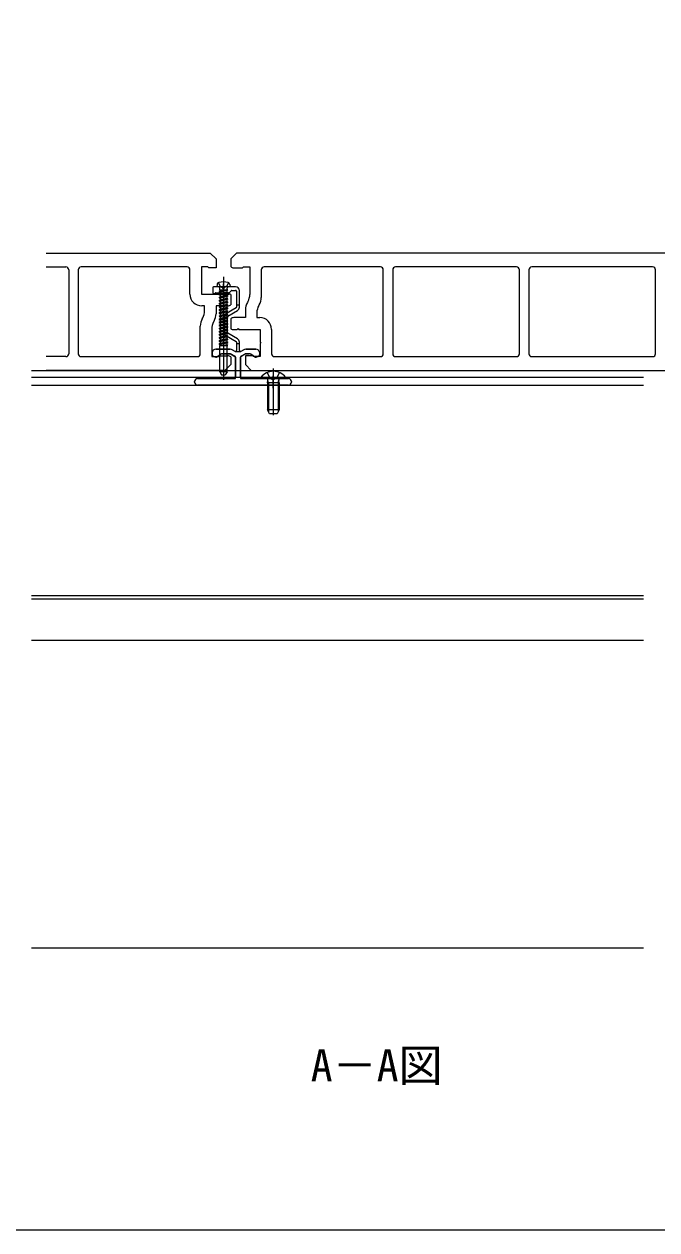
# Model space of a CAD drawing. Units: millimetres, scale not verified. Extents: x -875 to 875, y -1304 to 1297.
# Drawn here: x -308.6 to -92.9, y -1304.2 to -893.1 of the extents above; entities that cross this region are included whole.
import ezdxf
from ezdxf.enums import TextEntityAlignment as Align

# ---------------------------------------------------------------- set-up
doc = ezdxf.new("R2010")
doc.units = ezdxf.units.MM
doc.header["$LTSCALE"] = 8
for name, color, linetype in [('0-2_USER1', 3, 'Continuous'), ('0-3_YKK_11', 7, 'Continuous'), ('0-4_YKK_12', 2, 'Continuous'), ('0-5_YKK_13', 4, 'Continuous'), ('0-8_YKK_ZWAK', 7, 'Continuous'), ('0-9_YSS_K', 3, 'Continuous')]:
    doc.layers.add(name, color=color, linetype=linetype)
doc.styles.add('ＭＳ ゴシック', font='')
doc.styles.get('ＭＳ ゴシック').set_extended_font_data('MS Gothic')

msp = doc.modelspace()

# ---------------------------------------------------------------- linework, layer by layer
at = {"layer": '0-3_YKK_11'}
for p, q in [((-301.131, -975.9), (-294.401, -975.9)), ((-293.401, -976.9), (-293.401, -1005.5)), ((-290.201, -976.9), (-290.201, -1005.5)), ((-253.101, -975.9), (-289.201, -975.9)), ((-252.101, -985.2), (-252.101, -976.9)), ((-227.801, -976.9), (-227.801, -986.307)), ((-187.201, -975.9), (-226.801, -975.9)), ((-186.201, -1005.5), (-186.201, -976.9)), ((-183.001, -976.9), (-183.001, -1005.5)), ((-140.801, -975.9), (-182.001, -975.9)), ((-139.801, -1005.5), (-139.801, -976.9)), ((-136.601, -976.9), (-136.601, -1005.5)), ((-94.401, -975.9), (-135.601, -975.9)), ((-93.401, -1005.5), (-93.401, -976.9)), ((-238.201, -985.334), (-238.201, -988.818)), ((-232.371, -987.762), (-232.531, -988.04)), ((-228.471, -988.807), (-228.631, -989.085)), ((-247.931, -993.593), (-247.771, -993.315)), ((-243.871, -994.36), (-244.031, -994.638)), ((-238.201, -993.582), (-238.201, -997.066)), ((-248.601, -1005.5), (-248.601, -996.093)), ((-224.301, -997.2), (-224.301, -1005.5)), ((-294.401, -1006.5), (-301.131, -1006.5)), ((-289.201, -1006.5), (-249.601, -1006.5)), ((-223.301, -1006.5), (-187.201, -1006.5)), ((-182.001, -1006.5), (-140.801, -1006.5)), ((-135.601, -1006.5), (-94.401, -1006.5))]:
    msp.add_line(p, q, dxfattribs=at)
for points in [[(-301.131, -971.2), (-245.201, -971.2), (-243.201, -973.2), (-243.201, -976.2), (-245.701, -976.2), (-246.001, -975.9), (-248.201, -975.9), (-248.201, -985.2), (-241.001, -985.2), (-240.701, -985.5), (-240.401, -985.2), (-238.701, -985.2)], [(-45.201, -971.2), (-236.201, -971.2), (-238.201, -973.2), (-238.201, -975.818)], [(-237.201, -976.2), (-234.201, -976.2), (-233.901, -975.9), (-231.701, -975.9), (-231.701, -985.262)], [(-247.101, -990.815), (-247.101, -989.2), (-248.101, -989.2)], [(-239.201, -989.2), (-243.201, -989.2), (-243.201, -991.86)], [(-233.201, -990.54), (-233.201, -993.2), (-237.201, -993.2)], [(-229.301, -991.585), (-229.301, -993.2), (-228.301, -993.2)], [(-244.701, -997.138), (-244.701, -1006.5), (-242.501, -1006.5), (-242.201, -1006.2), (-239.201, -1006.2)], [(-237.701, -997.2), (-236.001, -997.2), (-235.701, -996.9), (-235.401, -997.2), (-228.201, -997.2), (-228.201, -1001.55), (-227.901, -1001.85), (-228.201, -1002.15), (-228.201, -1006.5), (-230.401, -1006.5), (-230.701, -1006.2), (-233.201, -1006.2), (-233.201, -1009.2), (-231.201, -1011.2), (-40.201, -1011.2), (-38.201, -1009.2), (-38.201, -1006.582)], [(-238.201, -1006.582), (-238.201, -1009.2), (-240.201, -1011.2), (-301.131, -1011.2)]]:
    msp.add_lwpolyline(points, dxfattribs=at)
for centre, radius, start, end in [((-294.401, -976.9), 1, 0, 90), ((-289.201, -976.9), 1, 90, 180), ((-253.101, -976.9), 1, 0, 90), ((-237.201, -974.7), 1.5, 228.18968, 270.00001), ((-226.801, -976.9), 1, 90.00001, 179.99999), ((-187.201, -976.9), 1, 0.00001, 89.99999), ((-182.001, -976.9), 1, 90.00001, 179.99999), ((-140.801, -976.9), 1, 0.00001, 89.99999), ((-135.601, -976.9), 1, 90.00001, 179.99999), ((-94.401, -976.9), 1, 0.00001, 89.99999), ((-248.101, -985.2), 4, 180, 270), ((-238.701, -986.2), 1, 60, 90), ((-236.701, -985.262), 5, 329.99999, 0.00001), ((-232.801, -986.307), 5, 329.99999, 0.00001), ((-239.201, -987.7), 1.5, 270, 311.81031), ((-228.201, -990.54), 5, 149.99999, 180.00001), ((-224.301, -991.585), 5, 149.99999, 180.00001), ((-243.601, -996.093), 5, 150, 180), ((-252.101, -990.815), 5, 330, 360), ((-239.701, -997.138), 5, 150, 180), ((-248.201, -991.86), 5, 330, 360), ((-237.201, -994.7), 1.5, 89.99999, 131.81032), ((-228.301, -997.2), 4, 0.00001, 89.99999), ((-237.701, -996.2), 1, 239.99995, 269.99996), ((-294.401, -1005.5), 1, 270, 0), ((-289.201, -1005.5), 1, 180, 270), ((-249.601, -1005.5), 1, 270, 0), ((-239.201, -1007.7), 1.5, 48.18969, 90), ((-223.301, -1005.5), 1, 180.00001, 269.99999), ((-187.201, -1005.5), 1, 270.00001, 359.99999), ((-182.001, -1005.5), 1, 180.00001, 269.99999), ((-140.801, -1005.5), 1, 270.00001, 359.99999), ((-135.601, -1005.5), 1, 180.00001, 269.99999), ((-94.401, -1005.5), 1, 270.00001, 359.99999)]:
    msp.add_arc(centre, radius, start, end, dxfattribs=at)
at = {"layer": '0-4_YKK_12'}
for p, q in [((-306.131, -1011.2), (-97.496, -1011.2)), ((-306.131, -1013.5), (-97.496, -1013.5)), ((-306.131, -1016.2), (-97.496, -1016.2)), ((-97.496, -1088), (-306.131, -1088)), ((-97.496, -1089.2), (-306.131, -1089.2)), ((-306.131, -1103.2), (-97.496, -1103.2))]:
    msp.add_line(p, q, dxfattribs=at)
at = {"layer": '0-5_YKK_13'}
for p, q in [((-242.883, -981.918), (-242.951, -982.7)), ((-240.701, -979.297), (-240.701, -1014.381)), ((-240.701, -985.7), (-240.701, -981.7)), ((-238.52, -981.918), (-238.451, -982.7)), ((-244.351, -983), (-244.351, -984.5)), ((-241.372, -982.7), (-244.051, -982.7)), ((-243.227, -984.7), (-238.825, -984.7)), ((-238.451, -982.7), (-242.951, -982.7)), ((-239.203, -983.76), (-242.201, -984.185)), ((-239.203, -983.76), (-242.201, -984.285)), ((-242.201, -984.185), (-241.851, -983.983)), ((-242.201, -984.185), (-242.201, -984.285)), ((-242.201, -984.285), (-241.851, -984.487)), ((-239.201, -984.714), (-242.201, -985.243)), ((-239.201, -984.814), (-242.201, -985.343)), ((-242.201, -985.243), (-241.851, -985.041)), ((-242.201, -985.243), (-242.201, -985.343)), ((-242.201, -985.343), (-241.851, -985.545)), ((-239.201, -985.772), (-242.201, -986.301)), ((-239.201, -985.872), (-242.201, -986.401)), ((-242.201, -986.301), (-241.851, -986.099)), ((-242.201, -986.301), (-242.201, -986.401)), ((-242.201, -986.401), (-241.851, -986.603)), ((-241.933, -983.76), (-239.203, -983.76)), ((-241.931, -983.76), (-241.931, -983.1)), ((-241.851, -983.76), (-241.851, -983.983)), ((-241.851, -983.983), (-240.882, -983.76)), ((-239.551, -983.958), (-241.851, -984.487)), ((-241.851, -984.487), (-241.851, -985.041)), ((-241.851, -984.487), (-241.851, -985.041)), ((-239.551, -984.512), (-241.851, -985.041)), ((-239.551, -985.016), (-241.851, -985.545)), ((-241.851, -985.545), (-241.851, -986.099)), ((-239.551, -985.57), (-241.851, -986.099)), ((-239.551, -986.074), (-241.851, -986.603)), ((-236.551, -982.7), (-240.03, -982.7)), ((-239.203, -983.76), (-239.551, -983.958)), ((-239.551, -983.958), (-239.551, -984.512)), ((-239.551, -983.958), (-239.551, -984.512)), ((-239.201, -984.714), (-239.551, -984.512)), ((-239.201, -984.814), (-239.551, -985.016)), ((-239.551, -985.016), (-239.551, -985.57)), ((-239.201, -985.772), (-239.551, -985.57)), ((-239.201, -985.872), (-239.551, -986.074)), ((-239.551, -986.074), (-239.551, -986.628)), ((-239.471, -983.76), (-239.471, -983.1)), ((-239.201, -984.814), (-239.201, -984.714)), ((-239.201, -985.872), (-239.201, -985.772)), ((-238.613, -984.612), (-237.989, -983.988)), ((-238.451, -982.7), (-238.451, -982.656)), ((-237.777, -983.9), (-236.551, -983.9)), ((-236.251, -984.2), (-236.251, -989)), ((-235.251, -989), (-235.251, -984)), ((-239.201, -986.83), (-242.201, -987.359)), ((-239.201, -986.93), (-242.201, -987.459)), ((-242.201, -987.359), (-241.851, -987.157)), ((-242.201, -987.359), (-242.201, -987.459)), ((-242.201, -987.459), (-241.851, -987.661)), ((-239.201, -987.888), (-242.201, -988.417)), ((-239.201, -987.988), (-242.201, -988.517)), ((-242.201, -988.417), (-241.851, -988.215)), ((-242.201, -988.417), (-242.201, -988.517)), ((-242.201, -988.517), (-241.851, -988.719)), ((-239.201, -988.946), (-242.201, -989.475)), ((-239.201, -989.046), (-242.201, -989.575)), ((-242.201, -989.475), (-241.851, -989.273)), ((-242.201, -989.475), (-242.201, -989.575)), ((-242.201, -989.575), (-241.851, -989.777)), ((-239.201, -990.004), (-242.201, -990.533)), ((-239.201, -990.104), (-242.201, -990.633)), ((-242.201, -990.533), (-241.851, -990.331)), ((-242.201, -990.533), (-242.201, -990.633)), ((-242.201, -990.633), (-241.851, -990.835)), ((-241.851, -986.603), (-241.851, -987.157)), ((-239.551, -986.628), (-241.851, -987.157)), ((-239.551, -987.132), (-241.851, -987.661)), ((-241.851, -987.661), (-241.851, -988.215)), ((-239.551, -987.686), (-241.851, -988.215)), ((-239.551, -988.19), (-241.851, -988.719)), ((-241.851, -988.719), (-241.851, -989.273)), ((-239.551, -988.744), (-241.851, -989.273)), ((-239.551, -989.248), (-241.851, -989.777)), ((-241.851, -989.777), (-241.851, -990.331)), ((-239.551, -989.802), (-241.851, -990.331)), ((-239.551, -990.306), (-241.851, -990.835)), ((-236.401, -989.887), (-239.701, -991.792)), ((-239.201, -986.83), (-239.551, -986.628)), ((-239.201, -986.93), (-239.551, -987.132)), ((-239.551, -987.132), (-239.551, -987.686)), ((-239.201, -987.888), (-239.551, -987.686)), ((-239.201, -987.988), (-239.551, -988.19)), ((-239.551, -988.19), (-239.551, -988.744)), ((-239.201, -988.946), (-239.551, -988.744)), ((-239.201, -989.046), (-239.551, -989.248)), ((-239.551, -989.248), (-239.551, -989.802)), ((-239.201, -990.004), (-239.551, -989.802)), ((-239.201, -990.104), (-239.551, -990.306)), ((-239.551, -990.306), (-239.551, -990.86)), ((-239.201, -986.93), (-239.201, -986.83)), ((-239.201, -987.988), (-239.201, -987.888)), ((-239.201, -989.046), (-239.201, -988.946)), ((-239.201, -990.104), (-239.201, -990.004)), ((-235.251, -989), (-236.251, -989)), ((-236.251, -989), (-236.251, -989.627)), ((-235.251, -989.627), (-235.251, -989)), ((-239.201, -991.062), (-242.201, -991.591)), ((-239.201, -991.162), (-242.201, -991.691)), ((-242.201, -991.591), (-241.851, -991.389)), ((-242.201, -991.591), (-242.201, -991.691)), ((-242.201, -991.691), (-241.851, -991.893)), ((-239.201, -992.12), (-242.201, -992.649)), ((-239.201, -992.22), (-242.201, -992.749)), ((-242.201, -992.649), (-241.851, -992.447)), ((-242.201, -992.649), (-242.201, -992.749)), ((-242.201, -992.749), (-241.851, -992.951)), ((-239.201, -993.178), (-242.201, -993.707)), ((-239.201, -993.278), (-242.201, -993.807)), ((-242.201, -993.707), (-241.851, -993.505)), ((-242.201, -993.707), (-242.201, -993.807)), ((-242.201, -993.807), (-241.851, -994.009)), ((-239.201, -994.236), (-242.201, -994.765)), ((-239.201, -994.336), (-242.201, -994.865)), ((-242.201, -994.765), (-241.851, -994.563)), ((-242.201, -994.765), (-242.201, -994.865)), ((-241.851, -990.835), (-241.851, -991.389)), ((-239.551, -990.86), (-241.851, -991.389)), ((-239.551, -991.364), (-241.851, -991.893)), ((-241.851, -991.893), (-241.851, -992.447)), ((-239.551, -991.918), (-241.851, -992.447)), ((-239.551, -992.422), (-241.851, -992.951)), ((-241.851, -992.951), (-241.851, -993.505)), ((-239.551, -992.976), (-241.851, -993.505)), ((-239.551, -993.48), (-241.851, -994.009)), ((-241.851, -994.009), (-241.851, -994.563)), ((-239.551, -994.034), (-241.851, -994.563)), ((-239.551, -994.538), (-241.851, -995.067)), ((-240.351, -992.918), (-240.351, -998.282)), ((-239.201, -991.062), (-239.551, -990.86)), ((-239.201, -991.162), (-239.551, -991.364)), ((-239.551, -991.364), (-239.551, -991.918)), ((-239.201, -992.12), (-239.551, -991.918)), ((-239.201, -992.22), (-239.551, -992.422)), ((-239.551, -992.422), (-239.551, -992.976)), ((-239.201, -993.178), (-239.551, -992.976)), ((-239.201, -993.278), (-239.551, -993.48)), ((-239.551, -993.48), (-239.551, -994.034)), ((-239.201, -994.236), (-239.551, -994.034)), ((-239.201, -994.336), (-239.551, -994.538)), ((-239.551, -994.538), (-239.551, -995.092)), ((-239.351, -998.282), (-239.351, -992.918)), ((-239.201, -992.658), (-235.901, -990.753)), ((-239.201, -991.162), (-239.201, -991.062)), ((-239.201, -992.22), (-239.201, -992.12)), ((-239.201, -993.278), (-239.201, -993.178)), ((-239.201, -994.336), (-239.201, -994.236)), ((-242.201, -994.865), (-241.851, -995.067)), ((-239.201, -995.294), (-242.201, -995.823)), ((-239.201, -995.394), (-242.201, -995.923)), ((-242.201, -995.823), (-241.851, -995.621)), ((-242.201, -995.823), (-242.201, -995.923)), ((-242.201, -995.923), (-241.851, -996.125)), ((-239.201, -996.352), (-242.201, -996.881)), ((-239.201, -996.452), (-242.201, -996.981)), ((-242.201, -996.881), (-241.851, -996.679)), ((-242.201, -996.881), (-242.201, -996.981)), ((-242.201, -996.981), (-241.851, -997.183)), ((-239.201, -997.41), (-242.201, -997.939)), ((-239.201, -997.51), (-242.201, -998.039)), ((-242.201, -997.939), (-241.851, -997.737)), ((-242.201, -997.939), (-242.201, -998.039)), ((-242.201, -998.039), (-241.851, -998.241)), ((-239.201, -998.468), (-242.201, -998.997)), ((-239.201, -998.568), (-242.201, -999.097)), ((-242.201, -998.997), (-241.851, -998.795)), ((-241.851, -995.067), (-241.851, -995.621)), ((-239.551, -995.092), (-241.851, -995.621)), ((-239.551, -995.596), (-241.851, -996.125)), ((-241.851, -996.125), (-241.851, -996.679)), ((-239.551, -996.15), (-241.851, -996.679)), ((-239.551, -996.654), (-241.851, -997.183)), ((-241.851, -997.183), (-241.851, -997.737)), ((-239.551, -997.208), (-241.851, -997.737)), ((-239.551, -997.712), (-241.851, -998.241)), ((-241.851, -998.241), (-241.851, -998.795)), ((-239.551, -998.266), (-241.851, -998.795)), ((-239.551, -998.77), (-241.851, -999.299)), ((-239.201, -995.294), (-239.551, -995.092)), ((-239.201, -995.394), (-239.551, -995.596)), ((-239.551, -995.596), (-239.551, -996.15)), ((-239.201, -996.352), (-239.551, -996.15)), ((-239.201, -996.452), (-239.551, -996.654)), ((-239.551, -996.654), (-239.551, -997.208)), ((-239.201, -997.41), (-239.551, -997.208)), ((-239.201, -997.51), (-239.551, -997.712)), ((-239.551, -997.712), (-239.551, -998.266)), ((-239.201, -998.468), (-239.551, -998.266)), ((-239.201, -998.568), (-239.551, -998.77)), ((-239.551, -998.77), (-239.551, -999.324)), ((-239.201, -995.394), (-239.201, -995.294)), ((-239.201, -996.452), (-239.201, -996.352)), ((-239.201, -997.51), (-239.201, -997.41)), ((-239.201, -998.568), (-239.201, -998.468)), ((-235.901, -1000.447), (-239.201, -998.542)), ((-242.201, -998.997), (-242.201, -999.097)), ((-242.201, -999.097), (-241.851, -999.299)), ((-239.201, -999.526), (-242.201, -1000.055)), ((-239.201, -999.626), (-242.201, -1000.155)), ((-242.201, -1000.055), (-241.851, -999.853)), ((-242.201, -1000.055), (-242.201, -1000.155)), ((-242.201, -1000.155), (-241.851, -1000.357)), ((-239.201, -1000.584), (-242.201, -1001.113)), ((-239.201, -1000.684), (-242.201, -1001.213)), ((-242.201, -1001.113), (-241.851, -1000.911)), ((-242.201, -1001.113), (-242.201, -1001.213)), ((-242.201, -1001.213), (-241.851, -1001.415)), ((-239.201, -1001.642), (-242.201, -1002.171)), ((-239.201, -1001.742), (-242.201, -1002.271)), ((-242.201, -1002.171), (-241.851, -1001.969)), ((-242.201, -1002.171), (-242.201, -1002.271)), ((-242.201, -1002.271), (-241.851, -1002.473)), ((-241.931, -1002.7), (-239.201, -1002.7)), ((-241.931, -1011.7), (-241.931, -1002.7)), ((-241.851, -999.299), (-241.851, -999.853)), ((-239.551, -999.324), (-241.851, -999.853)), ((-239.551, -999.828), (-241.851, -1000.357)), ((-241.851, -1000.357), (-241.851, -1000.911)), ((-239.551, -1000.382), (-241.851, -1000.911)), ((-239.551, -1000.886), (-241.851, -1001.415)), ((-241.851, -1001.415), (-241.851, -1001.969)), ((-239.551, -1001.44), (-241.851, -1001.969)), ((-239.551, -1001.944), (-241.851, -1002.473)), ((-241.851, -1002.473), (-241.851, -1002.7)), ((-239.551, -1002.498), (-240.43, -1002.7)), ((-239.701, -999.408), (-236.401, -1001.313)), ((-239.201, -999.526), (-239.551, -999.324)), ((-239.201, -999.626), (-239.551, -999.828)), ((-239.551, -999.828), (-239.551, -1000.382)), ((-239.201, -1000.584), (-239.551, -1000.382)), ((-239.201, -1000.684), (-239.551, -1000.886)), ((-239.551, -1000.886), (-239.551, -1001.44)), ((-239.201, -1001.642), (-239.551, -1001.44)), ((-239.201, -1001.642), (-239.551, -1001.44)), ((-239.201, -1001.742), (-239.551, -1001.944)), ((-239.201, -1001.742), (-239.551, -1001.944)), ((-239.551, -1001.944), (-239.551, -1002.498)), ((-239.201, -1002.7), (-239.551, -1002.498)), ((-239.471, -1011.7), (-239.471, -1002.7)), ((-239.201, -999.626), (-239.201, -999.526)), ((-239.201, -1000.684), (-239.201, -1000.584)), ((-239.201, -1001.742), (-239.201, -1001.642)), ((-236.251, -1001.573), (-236.251, -1002)), ((-236.251, -1002), (-236.251, -1004.45)), ((-236.251, -1002), (-235.251, -1002)), ((-235.251, -1002), (-235.251, -1001.573)), ((-235.251, -1004.45), (-235.251, -1002)), ((-243.619, -1006.606), (-243.331, -1006.683)), ((-238.414, -1004), (-243.276, -1004)), ((-243.276, -1004), (-238.414, -1004)), ((-242.914, -1006.61), (-241.588, -1005.681)), ((-241.014, -1005.5), (-238.414, -1005.5)), ((-238.264, -1005.54), (-236.751, -1006.413)), ((-236.701, -1004.71), (-237.514, -1004.241)), ((-236.601, -1006.673), (-236.601, -1013.7)), ((-234.901, -1013.7), (-234.901, -1006.673)), ((-233.989, -1004.241), (-234.801, -1004.71)), ((-234.751, -1006.413), (-233.239, -1005.54)), ((-229.627, -1004), (-233.089, -1004)), ((-233.089, -1004), (-229.627, -1004)), ((-233.089, -1005.5), (-231.888, -1005.5)), ((-231.314, -1005.681), (-229.988, -1006.61)), ((-229.572, -1006.683), (-229.284, -1006.606)), ((-223.701, -1010.5), (-223.701, -1026.463)), ((-250.501, -1015), (-250.501, -1015.2)), ((-250.501, -1015.2), (-250.501, -1015)), ((-236.901, -1014), (-249.501, -1014)), ((-239.471, -1011.7), (-241.931, -1011.7)), ((-241.931, -1011.7), (-241.354, -1012.7)), ((-241.354, -1012.7), (-240.049, -1012.7)), ((-239.471, -1011.7), (-240.049, -1012.7)), ((-218.501, -1014), (-234.601, -1014)), ((-227.677, -1014), (-219.725, -1014)), ((-225.776, -1011.923), (-224.846, -1013.788)), ((-225.701, -1015.4), (-225.557, -1014.588)), ((-225.322, -1015.4), (-225.562, -1014.385)), ((-224.846, -1013.788), (-223.701, -1014.397)), ((-223.701, -1017.2), (-223.701, -1013)), ((-222.556, -1013.788), (-223.701, -1014.397)), ((-221.626, -1011.923), (-222.556, -1013.788)), ((-222.08, -1015.4), (-221.84, -1014.385)), ((-221.701, -1015.4), (-221.846, -1014.588)), ((-217.501, -1015.2), (-217.501, -1015)), ((-217.501, -1015), (-217.501, -1015.2)), ((-249.501, -1016.2), (-218.501, -1016.2)), ((-218.501, -1016.2), (-249.501, -1016.2)), ((-221.701, -1015.4), (-225.701, -1015.4)), ((-225.701, -1015.4), (-225.701, -1024.6)), ((-225.322, -1015.4), (-225.322, -1025.358)), ((-222.08, -1015.4), (-222.08, -1025.358)), ((-221.701, -1015.4), (-221.701, -1024.6)), ((-221.701, -1024.6), (-225.701, -1024.6)), ((-225.001, -1026), (-225.701, -1024.6)), ((-222.401, -1026), (-225.001, -1026)), ((-221.701, -1024.6), (-222.401, -1026))]:
    msp.add_line(p, q, dxfattribs=at)
for points in [[(-242.451, -981.276), (-241.846, -982.5), (-240.701, -983.109)], [(-238.951, -981.276), (-239.556, -982.5), (-240.701, -983.109)], [(-249.501, -1014), (-236.601, -1014), (-236.601, -1006.5), (-238.333, -1005.5), (-241.014, -1005.5)], [(-241.588, -1005.681), (-243.105, -1006.743), (-243.619, -1006.606)], [(-237.514, -1004.241), (-236.546, -1004.8), (-234.957, -1004.8), (-233.989, -1004.241)], [(-231.888, -1005.5), (-233.169, -1005.5), (-234.901, -1006.5), (-234.901, -1014), (-218.501, -1014)], [(-229.284, -1006.606), (-229.797, -1006.743), (-231.314, -1005.681)]]:
    msp.add_lwpolyline(points, dxfattribs=at)
for centre, radius, start, end in [((-242.086, -981.988), 0.8, 105.44272, 175), ((-240.701, -987), 6, 74.55728, 105.44272), ((-239.317, -981.988), 0.8, 5, 74.55728), ((-244.051, -983), 0.3, 90, 180), ((-243.851, -984.5), 0.5, 180, 321.31781), ((-243.227, -985), 0.3, 90, 141.31781), ((-242.331, -983.1), 0.4, 0, 90), ((-241.372, -982.9), 0.2, 16.60155, 90), ((-240.701, -982.7), 0.5, 196.60155, 343.39845), ((-240.03, -982.9), 0.2, 90, 163.39845), ((-239.071, -983.1), 0.4, 90, 180), ((-238.825, -984.4), 0.3, 270, 315), ((-237.777, -984.2), 0.3, 90, 135), ((-236.551, -984), 1.3, 0, 90), ((-236.551, -984.2), 0.3, 0, 90), ((-236.551, -989.627), 0.3, 300, 0), ((-236.551, -989.627), 1.3, 300, 0), ((-239.051, -992.918), 1.3, 120, 180), ((-239.051, -992.918), 0.3, 120, 180), ((-239.051, -998.282), 1.3, 180, 240), ((-239.051, -998.282), 0.3, 180, 240), ((-236.551, -1001.573), 0.3, 0, 60), ((-236.551, -1001.573), 1.3, 0, 60), ((-243.276, -1005.325), 1.325, 90, 255), ((-243.276, -1005.325), 1.325, 90.00002, 255), ((-243.201, -1006.2), 0.5, 255, 305), ((-241.014, -1006.5), 1, 90, 125), ((-241.014, -1006.5), 1, 89.99999, 124.99998), ((-238.414, -1005.8), 1.8, 60, 90), ((-238.414, -1005.8), 1.8, 60.00001, 90.00002), ((-238.414, -1005.8), 0.3, 60, 90), ((-236.901, -1006.673), 0.3, 0, 60), ((-236.551, -1004.45), 0.3, 240, 0), ((-234.951, -1004.45), 0.3, 180, 300), ((-234.601, -1006.673), 0.3, 120, 180), ((-233.089, -1005.8), 1.8, 90, 120), ((-233.089, -1005.8), 1.8, 89.99998, 119.99999), ((-233.089, -1005.8), 0.3, 90, 120), ((-231.888, -1006.5), 1, 55, 90), ((-231.888, -1006.5), 1, 55.00002, 90.00001), ((-229.701, -1006.2), 0.5, 235, 285), ((-229.627, -1005.325), 1.325, 285, 90), ((-229.627, -1005.325), 1.325, 285, 89.99998), ((-249.501, -1015), 1, 90, 180), ((-249.501, -1015), 1, 90.00001, 179.99999), ((-249.501, -1015.2), 1, 180, 270), ((-249.501, -1015.2), 1, 180.00001, 269.99999), ((-236.901, -1013.7), 0.3, 270, 0), ((-234.601, -1013.7), 0.3, 180, 270), ((-227.677, -1013.726), 0.274, 142.28591, 270), ((-223.701, -1016.8), 5.3, 37.71409, 142.28591), ((-226.049, -1014.5), 0.5, 349.90904, 90), ((-221.353, -1014.5), 0.5, 90, 190.09096), ((-219.725, -1013.726), 0.274, 270, 37.71409), ((-218.501, -1015), 1, 0, 90), ((-218.501, -1015), 1, 0.00001, 89.99999), ((-218.501, -1015.2), 1, 270, 0), ((-218.501, -1015.2), 1, 270.00001, 359.99999)]:
    msp.add_arc(centre, radius, start, end, dxfattribs=at)
at = {"layer": '0-8_YKK_ZWAK'}
msp.add_lwpolyline([(-874.999, -1304.2), (875.001, -1304.2), (875.001, 1245.8)], dxfattribs=at)
at = {"layer": '0-9_YSS_K'}
msp.add_line((-97.496, -1208.2), (-306.131, -1208.2), dxfattribs=at)

# ---------------------------------------------------------------- texts
at = {"layer": '0-2_USER1', "style": 'ＭＳ ゴシック'}
msp.add_text('A－A図', height=11, dxfattribs=at).set_placement((-210.956, -1256.905), align=Align.BOTTOM_LEFT)

doc.saveas('drawing.dxf')
